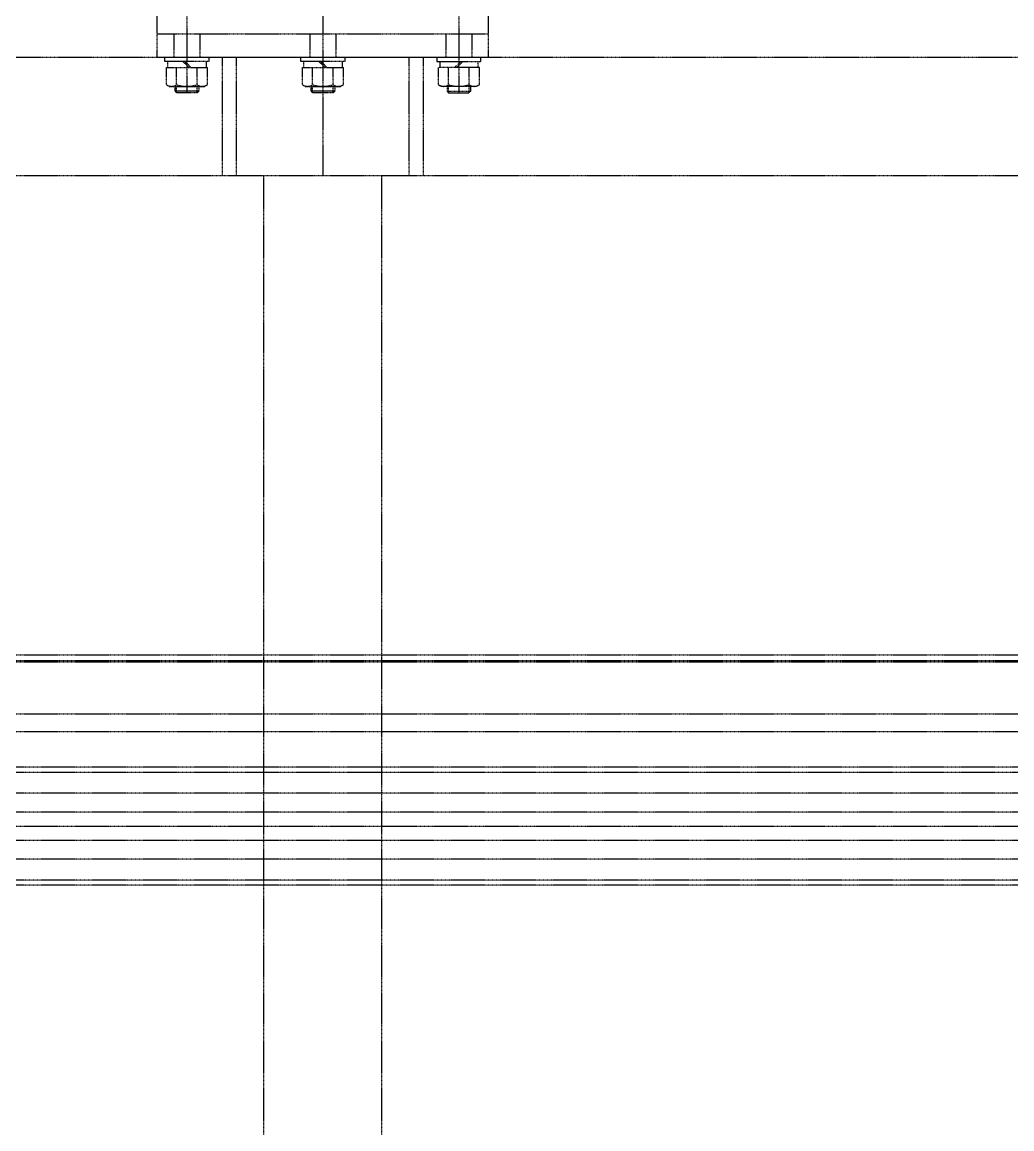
# Model space of a CAD drawing. Header units: millimetres. Extents: x -955179 to -912907, y 62798 to 154298.
# Drawn here: x -948711 to -947874, y 96664 to 97600 of the extents above; entities that cross this region are included whole.
import ezdxf

# ---------------------------------------------------------------- set-up
doc = ezdxf.new("R2010")
doc.units = ezdxf.units.MM
doc.header["$MEASUREMENT"] = 0
doc.linetypes.add('HIDDEN', pattern=[0.375, 0.25, -0.125])
doc.layers.add('CV', color=251, linetype='HIDDEN')

# ---------------------------------------------------------------- blocks, each defined once
blk = doc.blocks.new('A$C24162613')
at = {"layer": 'CV'}
for p, q in [((-925, 3700, -15.75), (-925, -3700, -15.75)), ((-420, -3700), (-420, 3700)), ((-415, -3700), (-415, 3700)), ((-414, -3700), (-414, 3700)), ((-370, -3700), (-370, 3700)), ((-355, -3700), (-355, 3700)), ((-275, -3700), (-275, 3700)), ((-825, 3600, -15.75), (-825, -3600, -15.75)), ((-325, 3260), (-325, -3330)), ((-320.5, 3260), (-320.5, -3330)), ((-303, 3260), (-303, -3330)), ((-287, 3260), (-287, -3330)), ((-263, 3260), (-263, -3330)), ((-247, 3260), (-247, -3330)), ((-229.5, 3260), (-229.5, -3330)), ((-225, 3260), (-225, -3330)), ((-925, 2390), (-965, 2390)), ((-945, 2110), (-945, 2390)), ((-945, 2110), (-945, 2390)), ((-925, 2390), (-925, 2110)), ((-921.8, 2383.5), (-925, 2383.5)), ((-921.8, 2346.5), (-921.8, 2383.5)), ((-916.7, 2381.2), (-921.8, 2381.2)), ((-916.7, 2382.32), (-916.7, 2347.68)), ((-902.04, 2382.32), (-916.7, 2382.32)), ((-902.04, 2382.32), (-900.7, 2380)), ((-900.7, 2380), (-900.7, 2350)), ((-945, 2376), (-925, 2376)), ((-916.7, 2363.3), (-921.8, 2368.4)), ((-902.04, 2373.66), (-916.7, 2373.66)), ((-896.55, 2375), (-900.7, 2375)), ((-895.2, 2373.65), (-900.7, 2373.65)), ((-895.2, 2373.65), (-896.55, 2375)), ((-896.55, 2355), (-896.55, 2375)), ((-895.2, 2356.35), (-895.2, 2373.65)), ((-981.26, 2365), (-895.26, 2365)), ((-916.7, 2361.6), (-921.8, 2366.7)), ((-945, 2354), (-925, 2354)), ((-902.04, 2356.34), (-916.7, 2356.34)), ((-900.7, 2350), (-902.04, 2347.68)), ((-895.2, 2356.35), (-900.7, 2356.35)), ((-900.7, 2355), (-896.55, 2355)), ((-896.55, 2355), (-895.2, 2356.35)), ((-925, 2346.5), (-921.8, 2346.5)), ((-921.8, 2348.8), (-916.7, 2348.8)), ((-902.04, 2347.68), (-916.7, 2347.68)), ((-825, 2335), (-925, 2335)), ((-825, 2323), (-925, 2323)), ((825, 2300, 15.75), (-825, 2300, 15.75)), ((825, 2300, 15.75), (-825, 2300, 15.75)), ((-925, 2268.5), (-921.8, 2268.5)), ((-921.8, 2268.5), (-921.8, 2231.5)), ((-921.8, 2266.2), (-916.7, 2266.2)), ((-916.7, 2232.68), (-916.7, 2267.32)), ((-902.04, 2267.32), (-916.7, 2267.32)), ((-900.7, 2265), (-902.04, 2267.32)), ((-945, 2261), (-925, 2261)), ((-902.04, 2258.66), (-916.7, 2258.66)), ((-900.7, 2235), (-900.7, 2265)), ((-900.7, 2260), (-896.55, 2260)), ((-895.2, 2258.65), (-900.7, 2258.65)), ((-896.55, 2260), (-895.2, 2258.65)), ((-896.55, 2260), (-896.55, 2240)), ((-895.2, 2258.65), (-895.2, 2241.35)), ((-1250, 2250), (-825, 2250)), ((-916.7, 2253.4), (-921.8, 2248.3)), ((-916.7, 2251.7), (-921.8, 2246.6)), ((-945, 2239), (-925, 2239)), ((-902.04, 2241.34), (-916.7, 2241.34)), ((-895.2, 2241.35), (-900.7, 2241.35)), ((-896.55, 2240), (-900.7, 2240)), ((-895.2, 2241.35), (-896.55, 2240)), ((-921.8, 2231.5), (-925, 2231.5)), ((-916.7, 2233.8), (-921.8, 2233.8)), ((-902.04, 2232.68), (-916.7, 2232.68)), ((-902.04, 2232.68), (-900.7, 2235)), ((825, 2200, 15.75), (-825, 2200, 15.75)), ((-825, 2177), (-925, 2177)), ((-825, 2165), (-925, 2165)), ((-925, 2153.5), (-921.8, 2153.5)), ((-921.8, 2153.5), (-921.8, 2116.5)), ((-945, 2146), (-925, 2146)), ((-921.8, 2151.2), (-916.7, 2151.2)), ((-916.7, 2117.68), (-916.7, 2152.32)), ((-902.04, 2152.32), (-916.7, 2152.32)), ((-902.04, 2143.66), (-916.7, 2143.66)), ((-900.7, 2150), (-902.04, 2152.32)), ((-900.7, 2120), (-900.7, 2150)), ((-900.7, 2145), (-896.55, 2145)), ((-895.2, 2143.65), (-900.7, 2143.65)), ((-896.55, 2145), (-895.2, 2143.65)), ((-896.55, 2145), (-896.55, 2125)), ((-895.2, 2143.65), (-895.2, 2126.35)), ((-981.26, 2135), (-895.26, 2135)), ((-916.7, 2138.4), (-921.8, 2133.3)), ((-916.7, 2136.7), (-921.8, 2131.6)), ((-902.04, 2126.34), (-916.7, 2126.34)), ((-895.2, 2126.35), (-900.7, 2126.35)), ((-896.55, 2125), (-900.7, 2125)), ((-895.2, 2126.35), (-896.55, 2125)), ((-945, 2124), (-925, 2124)), ((-921.8, 2116.5), (-925, 2116.5)), ((-916.7, 2118.8), (-921.8, 2118.8)), ((-902.04, 2117.68), (-916.7, 2117.68)), ((-902.04, 2117.68), (-900.7, 2120)), ((-925, 2110), (-965, 2110))]:
    blk.add_line(p, q, dxfattribs=at)
for centre, radius, start, end in [((-908.36, 2377.99), 7.66, 325.59101, 34.40899), ((-930.7, 2364.79), 30, 0.40019, 17.1986), ((-930.7, 2365.21), 30, 342.8014, 359.59981), ((-908.36, 2352.01), 7.66, 325.59101, 34.40899), ((-908.36, 2262.99), 7.66, 325.59101, 34.40899), ((-930.7, 2249.79), 30, 0.40019, 17.1986), ((-930.7, 2250.21), 30, 342.8014, 359.59981), ((-908.36, 2237.01), 7.66, 325.59101, 34.40899), ((-908.36, 2147.99), 7.66, 325.59101, 34.40899), ((-930.7, 2134.79), 30, 0.40019, 17.1986), ((-930.7, 2135.21), 30, 342.8014, 359.59981), ((-908.36, 2122.01), 7.66, 325.59101, 34.40899)]:
    blk.add_arc(centre, radius, start, end, dxfattribs=at)

msp = doc.modelspace()

# ---------------------------------------------------------------- block references
at = {"layer": 'CV', "rotation": 269.9999999999999}
msp.add_blockref('A$C24162613', (-950706.68, 96645.13), dxfattribs=at)

doc.saveas('drawing.dxf')
